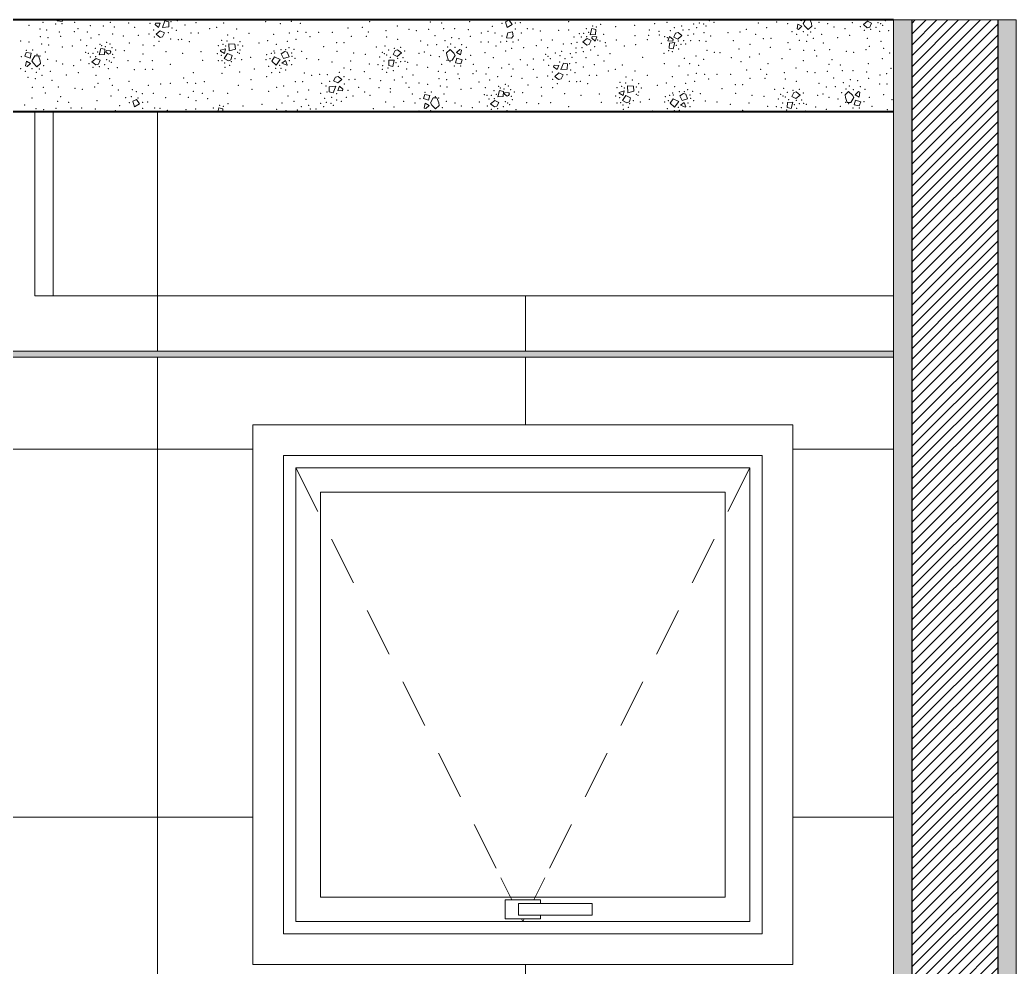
# Model space of a CAD drawing. Header units: metres. Extents: x -1.8 to 75.3, y -2 to 2.8.
# Drawn here: x 27.122 to 28.746, y 0.258 to 1.802 of the extents above; entities that cross this region are included whole.
import ezdxf

# ---------------------------------------------------------------- set-up
doc = ezdxf.new("R2010")
doc.units = ezdxf.units.M
doc.header["$MEASUREMENT"] = 0
for name, color, linetype in [('FORRO.EXEC', 7, 'Continuous'), ('LAJES.EST', 7, 'Continuous'), ('PAREDE CONSTRUIR', 7, 'Continuous')]:
    doc.layers.add(name, color=color, linetype=linetype)
for name, color, linetype, lineweight in [('FORRO.EXEC_Caneta_No__241', 7, 'Continuous', 13), ('LAJES.EST_Caneta_No__1', 7, 'Continuous', 40), ('LAJES.EST_Caneta_No__241', 7, 'Continuous', 13), ('PAREDE CONSTRUIR_Caneta_No__241', 7, 'Continuous', 13), ('PAREDE CONSTRUIR_Caneta_No__3', 7, 'Continuous', 30)]:
    doc.layers.add(name, color=color, linetype=linetype, lineweight=lineweight)
for name, color, linetype, lineweight, true_color in [('Janelas Archicad_Caneta_No__9', 7, 'Continuous', 9, 0x020202), ('Janelas Archicad_Caneta_No__97', 7, 'Continuous', 13, 0x6b6b6b), ('PAREDE CONSTRUIR_Caneta_No__97', 7, 'Continuous', 13, 0x6b6b6b)]:
    doc.layers.add(name, color=color, linetype=linetype, lineweight=lineweight, true_color=true_color)
pattern_1 = [(45, (-37.767773, -1.898244), (-0.0088388348, 0.0088388348), [])]

# ---------------------------------------------------------------- blocks, each defined once
blk = doc.blocks.new('*X127', base_point=(-37.7678, -1.8982))
at = {"layer": 'LAJES.EST_Caneta_No__241', "color": 7, "linetype": 'Continuous', "lineweight": 13}
for p, q in [((27.1828, 1.8004), (27.1832, 1.8018)), ((27.191, 1.799), (27.1828, 1.8004)), ((27.191, 1.799), (27.1921, 1.8018)), ((27.3425, 1.7941), (27.3432, 1.7967)), ((27.3483, 1.7893), (27.3425, 1.7941)), ((27.3432, 1.7967), (27.3511, 1.7963)), ((27.3511, 1.7963), (27.3483, 1.7893)), ((27.3544, 1.7894), (27.3587, 1.8001)), ((27.3648, 1.7903), (27.3544, 1.7894)), ((27.3651, 1.7986), (27.3587, 1.8001)), ((27.3651, 1.7986), (27.3648, 1.7903)), ((27.9201, 1.8012), (27.914, 1.7984)), ((27.9167, 1.7895), (27.914, 1.7984)), ((27.9248, 1.7944), (27.9167, 1.7895)), ((27.9201, 1.8012), (27.9248, 1.7944)), ((28.0518, 1.7773), (28.0544, 1.7876)), ((28.0609, 1.7862), (28.0544, 1.7876)), ((28.3891, 1.7873), (28.3905, 1.7951)), ((28.3916, 1.7863), (28.3891, 1.7873)), ((28.3905, 1.7951), (28.3971, 1.7914)), ((28.3971, 1.7914), (28.3916, 1.7863)), ((28.3963, 1.8002), (28.3918, 1.8018)), ((28.3967, 1.8018), (28.3963, 1.8002)), ((28.4027, 1.8018), (28.3992, 1.7957)), ((28.4014, 1.7922), (28.3992, 1.7957)), ((28.4075, 1.7859), (28.4014, 1.7922)), ((28.4133, 1.7915), (28.4075, 1.7859)), ((28.4128, 1.7957), (28.4107, 1.8018)), ((28.4128, 1.7957), (28.4133, 1.7915)), ((28.5041, 1.7997), (28.4973, 1.7941)), ((28.5036, 1.7891), (28.4973, 1.7941)), ((28.5077, 1.7901), (28.5036, 1.7891)), ((28.5041, 1.7997), (28.5108, 1.7965)), ((28.5108, 1.7965), (28.5077, 1.7901)), ((27.3511, 1.7839), (27.3443, 1.7783)), ((27.3506, 1.7733), (27.3443, 1.7783)), ((27.3547, 1.7743), (27.3506, 1.7733)), ((27.3511, 1.7839), (27.3577, 1.7807)), ((27.3577, 1.7807), (27.3547, 1.7743)), ((27.9178, 1.7809), (27.9157, 1.7724)), ((27.9238, 1.7722), (27.9157, 1.7724)), ((27.9178, 1.7809), (27.925, 1.7824)), ((27.9264, 1.7755), (27.9238, 1.7722)), ((27.925, 1.7824), (27.9264, 1.7755)), ((28.0468, 1.7714), (28.04, 1.7658)), ((28.0468, 1.7714), (28.0535, 1.7682)), ((28.0605, 1.7779), (28.0518, 1.7773)), ((28.0544, 1.772), (28.0551, 1.7746)), ((28.0602, 1.7673), (28.0544, 1.772)), ((28.0551, 1.7746), (28.063, 1.7743)), ((28.063, 1.7743), (28.0602, 1.7673)), ((28.0609, 1.7862), (28.0605, 1.7779)), ((28.1786, 1.7677), (28.1814, 1.7747)), ((28.1814, 1.7747), (28.1872, 1.77)), ((28.1881, 1.7738), (28.1912, 1.7801)), ((28.1948, 1.7706), (28.1881, 1.7738)), ((28.1912, 1.7801), (28.1953, 1.7812)), ((28.1948, 1.7706), (28.2016, 1.7762)), ((28.1953, 1.7812), (28.2016, 1.7762)), ((27.2515, 1.745), (27.2541, 1.7553)), ((27.2606, 1.7539), (27.2541, 1.7553)), ((27.4494, 1.7523), (27.4574, 1.7546)), ((27.4574, 1.7546), (27.4557, 1.7472)), ((27.4633, 1.7516), (27.4629, 1.763)), ((27.4724, 1.7625), (27.4629, 1.763)), ((27.4734, 1.7542), (27.4633, 1.7516)), ((27.4724, 1.7625), (27.4734, 1.7542)), ((28.0463, 1.7608), (28.04, 1.7658)), ((28.0504, 1.7618), (28.0463, 1.7608)), ((28.0535, 1.7682), (28.0504, 1.7618)), ((28.1865, 1.7673), (28.1786, 1.7677)), ((28.1807, 1.7558), (28.1811, 1.7641)), ((28.1807, 1.7558), (28.1872, 1.7544)), ((28.1811, 1.7641), (28.1898, 1.7647)), ((28.1872, 1.77), (28.1865, 1.7673)), ((28.1898, 1.7647), (28.1872, 1.7544)), ((27.1325, 1.7488), (27.1303, 1.7425)), ((27.1387, 1.7396), (27.1303, 1.7425)), ((27.1325, 1.7488), (27.1407, 1.7473)), ((27.1407, 1.7473), (27.1387, 1.7396)), ((27.1463, 1.7431), (27.1417, 1.7351)), ((27.1523, 1.7434), (27.1463, 1.7431)), ((27.1552, 1.7351), (27.1523, 1.7434)), ((27.2465, 1.7391), (27.2397, 1.7335)), ((27.2465, 1.7391), (27.2532, 1.7359)), ((27.2602, 1.7455), (27.2515, 1.745)), ((27.2606, 1.7539), (27.2602, 1.7455)), ((27.2624, 1.7492), (27.2631, 1.7518)), ((27.2665, 1.7458), (27.2624, 1.7492)), ((27.2631, 1.7518), (27.2694, 1.7515)), ((27.2665, 1.7458), (27.2692, 1.7469)), ((27.2705, 1.75), (27.2692, 1.7469)), ((27.2705, 1.75), (27.2694, 1.7515)), ((27.4492, 1.751), (27.4494, 1.7523)), ((27.4557, 1.7472), (27.4492, 1.751)), ((27.4604, 1.7469), (27.455, 1.7391)), ((27.4621, 1.7351), (27.455, 1.7391)), ((27.4604, 1.7469), (27.468, 1.7435)), ((27.468, 1.7435), (27.4659, 1.7368)), ((27.5327, 1.7345), (27.5372, 1.7416)), ((27.5372, 1.7416), (27.5467, 1.7372)), ((27.5481, 1.7464), (27.554, 1.7504)), ((27.5519, 1.739), (27.5481, 1.7464)), ((27.5519, 1.739), (27.561, 1.7417)), ((27.554, 1.7504), (27.558, 1.7492)), ((27.558, 1.7492), (27.561, 1.7417)), ((27.7308, 1.7455), (27.7339, 1.7519)), ((27.7375, 1.7423), (27.7308, 1.7455)), ((27.7339, 1.7519), (27.738, 1.7529)), ((27.7375, 1.7423), (27.7443, 1.7479)), ((27.738, 1.7529), (27.7443, 1.7479)), ((27.8177, 1.7482), (27.8235, 1.7538)), ((27.8181, 1.7441), (27.8177, 1.7482)), ((27.8181, 1.7441), (27.8211, 1.7357)), ((27.8235, 1.7538), (27.8296, 1.7475)), ((27.8271, 1.736), (27.8317, 1.744)), ((27.8296, 1.7475), (27.8317, 1.744)), ((27.8326, 1.7318), (27.8347, 1.7395)), ((27.8339, 1.7484), (27.8394, 1.7535)), ((27.8404, 1.7446), (27.8339, 1.7484)), ((27.8347, 1.7395), (27.8431, 1.7366)), ((27.8394, 1.7535), (27.8419, 1.7524)), ((27.8419, 1.7524), (27.8404, 1.7446)), ((27.1315, 1.7267), (27.133, 1.7345)), ((27.134, 1.7257), (27.1315, 1.7267)), ((27.133, 1.7345), (27.1395, 1.7308)), ((27.1395, 1.7308), (27.134, 1.7257)), ((27.1438, 1.7316), (27.1417, 1.7351)), ((27.1499, 1.7253), (27.1438, 1.7316)), ((27.1557, 1.7309), (27.1499, 1.7253)), ((27.1552, 1.7351), (27.1557, 1.7309)), ((27.246, 1.7285), (27.2397, 1.7335)), ((27.2501, 1.7295), (27.246, 1.7285)), ((27.2532, 1.7359), (27.2501, 1.7295)), ((27.4659, 1.7368), (27.4621, 1.7351)), ((27.5327, 1.7345), (27.5398, 1.7281)), ((27.5467, 1.7372), (27.5398, 1.7281)), ((27.5494, 1.7312), (27.5553, 1.7358)), ((27.5571, 1.7279), (27.5494, 1.7312)), ((27.5553, 1.7358), (27.558, 1.7288)), ((27.558, 1.7288), (27.5571, 1.7279)), ((27.7234, 1.7275), (27.7238, 1.7359)), ((27.7234, 1.7275), (27.7299, 1.7261)), ((27.7238, 1.7359), (27.7325, 1.7364)), ((27.7325, 1.7364), (27.7299, 1.7261)), ((27.8211, 1.7357), (27.8271, 1.736)), ((27.8409, 1.7304), (27.8326, 1.7318)), ((27.8409, 1.7304), (27.8431, 1.7366)), ((27.9923, 1.7255), (27.993, 1.7281)), ((27.9981, 1.7207), (27.9923, 1.7255)), ((27.993, 1.7281), (28.0009, 1.7277)), ((28.0009, 1.7277), (27.9981, 1.7207)), ((28.0042, 1.7208), (28.0085, 1.7315)), ((28.0146, 1.7217), (28.0042, 1.7208)), ((28.015, 1.73), (28.0085, 1.7315)), ((28.015, 1.73), (28.0146, 1.7217)), ((27.6336, 1.7023), (27.6367, 1.7087)), ((27.6367, 1.7087), (27.6408, 1.7097)), ((27.6408, 1.7097), (27.6471, 1.7047)), ((28.0009, 1.7153), (27.9941, 1.7097)), ((28.0004, 1.7047), (27.9941, 1.7097)), ((28.0045, 1.7057), (28.0004, 1.7047)), ((28.0009, 1.7153), (28.0076, 1.7121)), ((28.0076, 1.7121), (28.0045, 1.7057)), ((27.6262, 1.6843), (27.6266, 1.6927)), ((27.6266, 1.6927), (27.637, 1.6936)), ((27.637, 1.6936), (27.6327, 1.6829)), ((27.6403, 1.6991), (27.6336, 1.7023)), ((27.6403, 1.6991), (27.6471, 1.7047)), ((27.6403, 1.6867), (27.6431, 1.6937)), ((27.6431, 1.6937), (27.6489, 1.6889)), ((28.1131, 1.683), (28.1128, 1.6944)), ((28.1223, 1.6939), (28.1128, 1.6944)), ((28.1223, 1.6939), (28.1232, 1.6856)), ((27.6262, 1.6843), (27.6327, 1.6829)), ((27.6482, 1.6863), (27.6403, 1.6867)), ((27.6489, 1.6889), (27.6482, 1.6863)), ((27.7823, 1.6802), (27.7801, 1.6739)), ((27.7885, 1.671), (27.7801, 1.6739)), ((27.7823, 1.6802), (27.7906, 1.6787)), ((27.7906, 1.6787), (27.7885, 1.671)), ((27.7961, 1.6745), (27.7915, 1.6665)), ((27.8021, 1.6749), (27.7961, 1.6745)), ((27.8051, 1.6665), (27.8021, 1.6749)), ((27.9014, 1.6764), (27.9039, 1.6867)), ((27.9101, 1.6769), (27.9014, 1.6764)), ((27.9104, 1.6853), (27.9039, 1.6867)), ((27.9104, 1.6853), (27.9101, 1.6769)), ((27.9122, 1.6806), (27.9129, 1.6832)), ((27.9163, 1.6772), (27.9122, 1.6806)), ((27.9129, 1.6832), (27.9192, 1.6829)), ((27.9163, 1.6772), (27.919, 1.6783)), ((27.9203, 1.6814), (27.919, 1.6783)), ((27.9203, 1.6814), (27.9192, 1.6829)), ((28.099, 1.6824), (28.0992, 1.6837)), ((28.1055, 1.6786), (28.099, 1.6824)), ((28.0992, 1.6837), (28.1072, 1.686)), ((28.1102, 1.6783), (28.1048, 1.6705)), ((28.1072, 1.686), (28.1055, 1.6786)), ((28.1102, 1.6783), (28.1178, 1.6749)), ((28.1232, 1.6856), (28.1131, 1.683)), ((28.1178, 1.6749), (28.1158, 1.6682)), ((28.1825, 1.6659), (28.187, 1.673)), ((28.187, 1.673), (28.1965, 1.6686)), ((28.1979, 1.6778), (28.2038, 1.6818)), ((28.2017, 1.6704), (28.1979, 1.6778)), ((28.2017, 1.6704), (28.2108, 1.6731)), ((28.2038, 1.6818), (28.2078, 1.6806)), ((28.2078, 1.6806), (28.2108, 1.6731)), ((28.3806, 1.6769), (28.3837, 1.6833)), ((28.3873, 1.6737), (28.3806, 1.6769)), ((28.3837, 1.6833), (28.3878, 1.6843)), ((28.3873, 1.6737), (28.3941, 1.6793)), ((28.3878, 1.6843), (28.3941, 1.6793)), ((28.4675, 1.6796), (28.4733, 1.6852)), ((28.468, 1.6755), (28.4675, 1.6796)), ((28.468, 1.6755), (28.4709, 1.6671)), ((28.4733, 1.6852), (28.4794, 1.6789)), ((28.4769, 1.6674), (28.4815, 1.6754)), ((28.4794, 1.6789), (28.4815, 1.6754)), ((28.4837, 1.6798), (28.4892, 1.6849)), ((28.4902, 1.676), (28.4837, 1.6798)), ((28.4892, 1.6849), (28.4917, 1.6838)), ((28.4917, 1.6838), (28.4902, 1.676)), ((27.3123, 1.672), (27.3063, 1.6692)), ((27.309, 1.6603), (27.3063, 1.6692)), ((27.3171, 1.6652), (27.309, 1.6603)), ((27.3123, 1.672), (27.3171, 1.6652)), ((27.445, 1.6518), (27.4466, 1.6584)), ((27.4531, 1.657), (27.4466, 1.6584)), ((27.4531, 1.657), (27.4529, 1.6518)), ((27.7813, 1.6581), (27.7828, 1.6659)), ((27.7838, 1.6571), (27.7813, 1.6581)), ((27.7828, 1.6659), (27.7893, 1.6622)), ((27.7893, 1.6622), (27.7838, 1.6571)), ((27.7936, 1.663), (27.7915, 1.6665)), ((27.7997, 1.6567), (27.7936, 1.663)), ((27.8055, 1.6623), (27.7997, 1.6567)), ((27.8051, 1.6665), (27.8055, 1.6623)), ((27.8963, 1.6705), (27.8895, 1.6649)), ((27.8958, 1.6599), (27.8895, 1.6649)), ((27.8999, 1.6609), (27.8958, 1.6599)), ((27.8963, 1.6705), (27.903, 1.6673)), ((27.903, 1.6673), (27.8999, 1.6609)), ((28.1119, 1.6665), (28.1048, 1.6705)), ((28.1158, 1.6682), (28.1119, 1.6665)), ((28.1825, 1.6659), (28.1896, 1.6595)), ((28.1965, 1.6686), (28.1896, 1.6595)), ((28.1992, 1.6626), (28.2051, 1.6672)), ((28.2069, 1.6593), (28.1992, 1.6626)), ((28.2051, 1.6672), (28.2078, 1.6602)), ((28.2078, 1.6602), (28.2069, 1.6593)), ((28.3732, 1.6589), (28.3736, 1.6673)), ((28.3732, 1.6589), (28.3797, 1.6575)), ((28.3736, 1.6673), (28.3823, 1.6678)), ((28.3823, 1.6678), (28.3797, 1.6575)), ((28.4709, 1.6671), (28.4769, 1.6674)), ((28.4825, 1.6632), (28.4845, 1.6709)), ((28.4907, 1.6618), (28.4825, 1.6632)), ((28.4845, 1.6709), (28.4929, 1.668)), ((28.4907, 1.6618), (28.4929, 1.668)), ((27.3101, 1.6518), (27.3172, 1.6532)), ((27.3172, 1.6532), (27.3175, 1.6518)), ((27.5866, 1.6518), (27.5875, 1.652)), ((27.5875, 1.652), (27.5878, 1.6518))]:
    blk.add_line(p, q, dxfattribs=at)
for p in [(27.1371, 1.7931), (27.1547, 1.7867), (27.16, 1.798), (27.1806, 1.7951), (27.1909, 1.7955), (27.2115, 1.7981), (27.2167, 1.7873), (27.2368, 1.7926), (27.258, 1.7918), (27.2698, 1.798), (27.2763, 1.7903), (27.2996, 1.7969), (27.3093, 1.7896), (27.3343, 1.7962), (27.3526, 1.8017), (27.3686, 1.799), (27.3704, 1.7888), (27.3788, 1.8006), (27.3911, 1.7937), (27.4091, 1.7972), (27.4318, 1.7873), (27.443, 1.7897), (27.4543, 1.797), (27.4753, 1.7869), (27.5231, 1.7991), (27.5467, 1.7955), (27.5645, 1.7993), (27.5791, 1.7962), (27.657, 1.7888), (27.6802, 1.7896), (27.6922, 1.7991), (27.7376, 1.792), (27.7887, 1.7866), (27.7915, 1.7982), (27.8097, 1.7968), (27.8133, 1.7874), (27.8308, 1.7874), (27.8555, 1.7991), (27.8925, 1.7913), (27.9082, 1.7961), (27.93, 1.7867), (27.9301, 1.7965), (27.9383, 1.7974), (27.9496, 1.7873), (27.9586, 1.787), (28.0171, 1.7991), (28.0454, 1.7876), (28.0559, 1.7919), (28.0619, 1.7903), (28.0691, 1.7947), (28.0935, 1.7908), (28.1246, 1.7931), (28.1573, 1.7955), (28.177, 1.7981), (28.1889, 1.7893), (28.1966, 1.8017), (28.201, 1.7918), (28.2204, 1.795), (28.2254, 1.7894), (28.2296, 1.7967), (28.2369, 1.7951), (28.2407, 1.7916), (28.2463, 1.8003), (28.2539, 1.7981), (28.3063, 1.7865), (28.3261, 1.797), (28.3397, 1.7891), (28.3557, 1.7984), (28.374, 1.7954), (28.4186, 1.7879), (28.425, 1.7981), (28.4393, 1.7955), (28.4494, 1.7903), (28.4675, 1.7877), (28.4791, 1.7971), (28.4922, 1.7909), (28.5181, 1.7895), (28.5212, 1.7975), (28.5253, 1.7955), (28.5287, 1.793), (28.5329, 1.8007), (27.1556, 1.7747), (27.166, 1.7851), (27.168, 1.773), (27.1865, 1.7821), (27.1886, 1.7748), (27.2109, 1.7825), (27.2321, 1.7822), (27.2382, 1.7725), (27.2513, 1.7777), (27.2735, 1.7786), (27.2908, 1.7753), (27.3154, 1.7766), (27.3327, 1.7788), (27.3402, 1.7856), (27.3411, 1.7737), (27.3643, 1.781), (27.3682, 1.7705), (27.3773, 1.7846), (27.401, 1.7802), (27.4128, 1.7802), (27.4607, 1.7772), (27.4707, 1.7722), (27.4955, 1.7801), (27.5361, 1.778), (27.5613, 1.7805), (27.5752, 1.7832), (27.5886, 1.7817), (27.5951, 1.7743), (27.6091, 1.7815), (27.6314, 1.7815), (27.6627, 1.7752), (27.6871, 1.7752), (27.6901, 1.7819), (27.7188, 1.7843), (27.7201, 1.7741), (27.7563, 1.7862), (27.7685, 1.7844), (27.7991, 1.7759), (27.8261, 1.7731), (27.8383, 1.7712), (27.8531, 1.7857), (27.8564, 1.775), (27.8746, 1.7805), (27.8852, 1.7829), (27.8969, 1.7806), (27.908, 1.7758), (27.9395, 1.7806), (27.9706, 1.7837), (28.0006, 1.7848), (28.0167, 1.7856), (28.0258, 1.7741), (28.0342, 1.7795), (28.0374, 1.7737), (28.0414, 1.7799), (28.0462, 1.7744), (28.0492, 1.7815), (28.0738, 1.7782), (28.1248, 1.7761), (28.147, 1.7765), (28.1485, 1.7854), (28.1639, 1.7829), (28.1648, 1.7774), (28.1736, 1.7747), (28.1776, 1.7728), (28.1825, 1.784), (28.2032, 1.7856), (28.2113, 1.7767), (28.2129, 1.7858), (28.2206, 1.7786), (28.2375, 1.7808), (28.2486, 1.7758), (28.2768, 1.7812), (28.2962, 1.7819), (28.3217, 1.7781), (28.3344, 1.7714), (28.3465, 1.7715), (28.3808, 1.7827), (28.3884, 1.7784), (28.3996, 1.7828), (28.4063, 1.7771), (28.4116, 1.7821), (28.4159, 1.7719), (28.4292, 1.7783), (28.4556, 1.7726), (28.475, 1.7765), (28.4987, 1.785), (28.5036, 1.7718), (28.509, 1.7864), (28.524, 1.7829), (28.5386, 1.7845), (27.1233, 1.7675), (27.1371, 1.7656), (27.1576, 1.7627), (27.1689, 1.761), (27.1915, 1.7574), (27.2078, 1.7591), (27.2211, 1.7693), (27.2312, 1.7596), (27.2451, 1.7553), (27.2528, 1.7621), (27.2556, 1.7596), (27.2616, 1.758), (27.2637, 1.7653), (27.2688, 1.7624), (27.2725, 1.7566), (27.3005, 1.7642), (27.3226, 1.7607), (27.3408, 1.7598), (27.3487, 1.7667), (27.3803, 1.7697), (27.386, 1.7702), (27.3982, 1.7662), (27.4458, 1.7597), (27.4509, 1.7687), (27.4534, 1.7622), (27.4579, 1.7595), (27.4599, 1.7676), (27.4775, 1.761), (27.4809, 1.7665), (27.4853, 1.7593), (27.5118, 1.7639), (27.5263, 1.7677), (27.5401, 1.7617), (27.558, 1.7669), (27.5608, 1.7564), (27.5722, 1.77), (27.6172, 1.7583), (27.6385, 1.7648), (27.6505, 1.7649), (27.703, 1.7574), (27.7176, 1.7591), (27.7326, 1.7556), (27.738, 1.7702), (27.7429, 1.757), (27.7754, 1.7672), (27.7872, 1.7611), (27.8018, 1.7614), (27.815, 1.7679), (27.8193, 1.7576), (27.8247, 1.7626), (27.8313, 1.7569), (27.8426, 1.7613), (27.8502, 1.7571), (27.8738, 1.7659), (27.8859, 1.766), (27.8986, 1.7593), (27.9062, 1.7658), (27.916, 1.7668), (27.9241, 1.7555), (27.9262, 1.7658), (27.9349, 1.7693), (27.9435, 1.7563), (27.9643, 1.76), (27.9722, 1.7688), (27.9828, 1.7566), (27.9902, 1.7692), (28.0079, 1.7624), (28.021, 1.7633), (28.0287, 1.7561), (28.0303, 1.7653), (28.0384, 1.7564), (28.0591, 1.7579), (28.064, 1.7692), (28.068, 1.7673), (28.0768, 1.7646), (28.0777, 1.7591), (28.0947, 1.7688), (28.1078, 1.7592), (28.1262, 1.7614), (28.145, 1.7696), (28.1678, 1.7638), (28.1924, 1.7605), (28.1954, 1.7676), (28.1962, 1.7544), (28.2002, 1.7621), (28.2042, 1.7682), (28.2074, 1.7624), (28.2158, 1.7679), (28.2301, 1.7682), (28.2407, 1.7671), (28.2854, 1.7682), (28.2947, 1.7542), (28.3123, 1.7617), (28.3457, 1.757), (28.3746, 1.7648), (28.3778, 1.754), (28.3927, 1.7685), (28.4049, 1.7667), (28.4318, 1.7639), (28.5072, 1.7588), (28.5262, 1.7668), (28.5302, 1.7556), (27.1247, 1.7419), (27.1326, 1.7522), (27.143, 1.7526), (27.1499, 1.7455), (27.1549, 1.743), (27.1636, 1.7497), (27.2295, 1.7487), (27.2339, 1.7472), (27.2371, 1.7414), (27.2411, 1.7475), (27.2459, 1.7421), (27.2489, 1.7492), (27.2735, 1.7459), (27.2754, 1.7401), (27.2782, 1.7526), (27.2923, 1.7517), (27.3227, 1.7464), (27.3606, 1.75), (27.3874, 1.7475), (27.4173, 1.7498), (27.4438, 1.7465), (27.4503, 1.7438), (27.4726, 1.7385), (27.4771, 1.7491), (27.4801, 1.7472), (27.4812, 1.753), (27.4983, 1.7407), (27.5247, 1.7451), (27.5297, 1.7388), (27.5319, 1.7474), (27.5364, 1.7512), (27.5375, 1.7478), (27.5477, 1.7532), (27.5554, 1.7532), (27.5651, 1.748), (27.5658, 1.7425), (27.5691, 1.7537), (27.5706, 1.739), (27.5816, 1.7503), (27.5896, 1.7384), (27.6391, 1.7507), (27.6661, 1.7476), (27.6854, 1.7459), (27.7087, 1.7413), (27.7129, 1.749), (27.7163, 1.7465), (27.7203, 1.7445), (27.7235, 1.7525), (27.7259, 1.7406), (27.7381, 1.7393), (27.7469, 1.74), (27.7494, 1.7511), (27.7731, 1.7472), (27.7816, 1.7494), (27.7916, 1.7442), (27.806, 1.7416), (27.8123, 1.7519), (27.857, 1.7443), (27.8806, 1.7484), (27.8942, 1.7404), (27.914, 1.7509), (27.9591, 1.7378), (27.9796, 1.7459), (27.9834, 1.7424), (27.987, 1.7388), (27.9949, 1.7481), (28.0027, 1.7433), (28.0053, 1.7507), (28.011, 1.7386), (28.0194, 1.7468), (28.0223, 1.7406), (28.0286, 1.7486), (28.0406, 1.7501), (28.045, 1.7403), (28.0526, 1.7527), (28.0646, 1.7439), (28.0843, 1.7465), (28.1374, 1.7406), (28.1725, 1.7473), (28.1797, 1.7517), (28.1857, 1.7501), (28.2053, 1.7393), (28.2245, 1.7429), (28.2423, 1.7522), (28.2544, 1.7489), (28.2634, 1.7486), (28.2821, 1.7401), (28.3121, 1.7414), (28.3278, 1.7461), (28.3648, 1.7384), (28.4002, 1.7523), (28.4177, 1.7523), (28.4213, 1.743), (28.4423, 1.7531), (28.4695, 1.7508), (28.4817, 1.7489), (28.5015, 1.7532), (28.5281, 1.7384), (28.5401, 1.7479), (27.1232, 1.7221), (27.142, 1.7223), (27.154, 1.7216), (27.161, 1.7273), (27.1674, 1.7376), (27.1818, 1.7349), (27.1918, 1.7297), (27.2099, 1.7271), (27.2215, 1.7365), (27.2346, 1.7303), (27.2411, 1.7244), (27.2514, 1.7258), (27.2605, 1.7289), (27.2637, 1.7369), (27.2664, 1.7223), (27.2677, 1.7349), (27.2711, 1.7324), (27.281, 1.724), (27.2986, 1.7355), (27.3179, 1.7338), (27.3379, 1.7352), (27.3672, 1.7292), (27.4202, 1.7359), (27.4458, 1.7351), (27.4517, 1.7354), (27.4558, 1.7316), (27.4563, 1.7246), (27.4644, 1.7277), (27.4666, 1.7336), (27.4839, 1.7367), (27.5042, 1.722), (27.5236, 1.7367), (27.528, 1.7259), (27.5392, 1.7226), (27.5459, 1.7276), (27.5477, 1.7228), (27.5617, 1.7351), (27.5651, 1.7289), (27.6091, 1.7368), (27.6308, 1.733), (27.6506, 1.7232), (27.6613, 1.735), (27.6917, 1.7297), (27.7058, 1.7288), (27.7138, 1.7271), (27.716, 1.7349), (27.7224, 1.7234), (27.7351, 1.7322), (27.7389, 1.7261), (27.7429, 1.7339), (27.7501, 1.7342), (27.7528, 1.7217), (27.7545, 1.7327), (27.7697, 1.7282), (27.7869, 1.7245), (27.8098, 1.7294), (27.8185, 1.7361), (27.8235, 1.7336), (27.8304, 1.7266), (27.8407, 1.7269), (27.8487, 1.7373), (27.8613, 1.7295), (27.8866, 1.724), (27.9078, 1.7232), (27.9196, 1.7294), (27.9261, 1.7217), (27.938, 1.7372), (27.9494, 1.7283), (27.9761, 1.7364), (27.9841, 1.7276), (28.0024, 1.7331), (28.0184, 1.7304), (28.0286, 1.732), (28.0409, 1.7251), (28.0589, 1.7286), (28.0743, 1.735), (28.1041, 1.7284), (28.1729, 1.7305), (28.1965, 1.7269), (28.2143, 1.7307), (28.2289, 1.7276), (28.237, 1.7373), (28.2977, 1.7339), (28.342, 1.7305), (28.3874, 1.7234), (28.3994, 1.7351), (28.4413, 1.7296), (28.4464, 1.737), (28.4595, 1.7282), (28.5053, 1.7305), (28.5423, 1.7228), (27.1308, 1.7178), (27.1351, 1.708), (27.1473, 1.7061), (27.1487, 1.7165), (27.1584, 1.7113), (27.1716, 1.7177), (27.198, 1.712), (27.2174, 1.7159), (27.246, 1.7112), (27.2686, 1.7062), (27.3088, 1.7207), (27.3265, 1.7211), (27.3385, 1.7211), (27.3889, 1.7071), (27.4048, 1.716), (27.4514, 1.7149), (27.4802, 1.7168), (27.5243, 1.7092), (27.5326, 1.7156), (27.5456, 1.7162), (27.5552, 1.7199), (27.5858, 1.7152), (27.598, 1.7112), (27.6111, 1.7132), (27.6232, 1.7125), (27.6427, 1.7162), (27.6503, 1.7093), (27.6614, 1.7207), (27.6835, 1.7172), (27.6932, 1.7061), (27.7131, 1.7214), (27.7203, 1.7161), (27.7312, 1.7193), (27.7458, 1.7089), (27.7629, 1.7121), (27.8045, 1.7181), (27.8054, 1.7061), (27.8158, 1.7165), (27.8363, 1.7135), (27.8384, 1.7062), (27.8607, 1.7139), (27.8665, 1.7187), (27.8819, 1.7136), (27.9011, 1.7091), (27.9234, 1.71), (27.9406, 1.7067), (27.9591, 1.721), (27.9652, 1.7081), (27.9825, 1.7102), (27.99, 1.7171), (28.0141, 1.7124), (28.0202, 1.7202), (28.0271, 1.716), (28.0508, 1.7116), (28.0626, 1.7116), (28.0816, 1.7187), (28.0928, 1.7211), (28.1105, 1.7086), (28.1251, 1.7183), (28.1453, 1.7115), (28.1859, 1.7094), (28.2112, 1.7119), (28.225, 1.7146), (28.2384, 1.7131), (28.2449, 1.7057), (28.2589, 1.7129), (28.2812, 1.7129), (28.3069, 1.7202), (28.3125, 1.7066), (28.3301, 1.721), (28.3369, 1.7066), (28.3399, 1.7133), (28.3686, 1.7157), (28.37, 1.7055), (28.4061, 1.7176), (28.4183, 1.7158), (28.4385, 1.718), (28.4489, 1.7073), (28.4631, 1.7188), (28.4806, 1.7189), (28.5029, 1.7171), (28.5062, 1.7064), (28.5244, 1.7119), (28.5351, 1.7143), (27.1426, 1.6917), (27.1601, 1.6917), (27.1743, 1.7033), (27.1847, 1.6925), (27.2119, 1.6902), (27.2439, 1.6926), (27.2496, 1.6982), (27.2726, 1.695), (27.3, 1.7017), (27.3313, 1.6954), (27.3515, 1.6973), (27.3675, 1.6983), (27.3954, 1.6997), (27.4088, 1.6982), (27.4227, 1.7009), (27.4785, 1.6952), (27.4988, 1.7046), (27.541, 1.6917), (27.5522, 1.6941), (27.5712, 1.7012), (27.583, 1.7012), (27.614, 1.6983), (27.621, 1.6941), (27.6271, 1.7019), (27.6512, 1.6973), (27.6587, 1.7042), (27.6686, 1.7048), (27.6747, 1.6918), (27.7077, 1.6911), (27.7105, 1.7028), (27.726, 1.6896), (27.7327, 1.7037), (27.7519, 1.6992), (27.7567, 1.6918), (27.7731, 1.6989), (27.7869, 1.697), (27.8074, 1.6941), (27.8178, 1.7044), (27.8187, 1.6924), (27.8576, 1.6905), (27.8709, 1.7007), (27.881, 1.6911), (27.888, 1.7039), (27.9027, 1.6935), (27.9054, 1.691), (27.9114, 1.6894), (27.9135, 1.6967), (27.9186, 1.6938), (27.9503, 1.6956), (27.9724, 1.6921), (27.9906, 1.6912), (27.9909, 1.7051), (27.9985, 1.6981), (28.018, 1.7019), (28.0301, 1.7011), (28.0358, 1.7016), (28.048, 1.6976), (28.0956, 1.6911), (28.1007, 1.7001), (28.1032, 1.6936), (28.1077, 1.6909), (28.1097, 1.6991), (28.1205, 1.7036), (28.1274, 1.6924), (28.1307, 1.6979), (28.1352, 1.6907), (28.1616, 1.6953), (28.1762, 1.6991), (28.1899, 1.6931), (28.2078, 1.6984), (28.222, 1.7014), (28.267, 1.6897), (28.2883, 1.6962), (28.3003, 1.6963), (28.3674, 1.6905), (28.3878, 1.7016), (28.4252, 1.6986), (28.437, 1.6925), (28.4516, 1.6928), (28.4648, 1.6993), (28.4745, 1.694), (28.4759, 1.7045), (28.4881, 1.7026), (28.4924, 1.6927), (28.5236, 1.6973), (28.5357, 1.6974), (27.1418, 1.6745), (27.1637, 1.6824), (27.1889, 1.6764), (27.2241, 1.6884), (27.2705, 1.6778), (27.2825, 1.6873), (27.2945, 1.6752), (27.304, 1.6764), (27.3057, 1.6881), (27.3118, 1.6849), (27.3148, 1.6744), (27.322, 1.6818), (27.3397, 1.6821), (27.3596, 1.675), (27.383, 1.6805), (27.3969, 1.6755), (27.4049, 1.6852), (27.4195, 1.6821), (27.4285, 1.6735), (27.4373, 1.6859), (27.4609, 1.6823), (27.5005, 1.6887), (27.5278, 1.6851), (27.5595, 1.6778), (27.5749, 1.6842), (27.5929, 1.6877), (27.6126, 1.6823), (27.6189, 1.6738), (27.6228, 1.684), (27.6302, 1.6758), (27.6388, 1.6813), (27.6542, 1.6756), (27.6571, 1.6868), (27.6651, 1.6779), (27.6844, 1.6845), (27.6929, 1.6788), (27.7259, 1.6843), (27.7619, 1.6811), (27.7745, 1.6733), (27.7825, 1.6836), (27.7928, 1.684), (27.7997, 1.6769), (27.8047, 1.6744), (27.8134, 1.6811), (27.8413, 1.6888), (27.8793, 1.6801), (27.8837, 1.6786), (27.8869, 1.6728), (27.8909, 1.6789), (27.8949, 1.6867), (27.8957, 1.6735), (27.8987, 1.6806), (27.9223, 1.688), (27.9233, 1.6773), (27.928, 1.684), (27.9421, 1.6831), (27.9726, 1.6778), (28.0104, 1.6814), (28.0372, 1.6789), (28.0671, 1.6812), (28.0936, 1.6779), (28.1001, 1.6752), (28.1269, 1.6805), (28.1299, 1.6786), (28.131, 1.6844), (28.1745, 1.6765), (28.1817, 1.6788), (28.1862, 1.6826), (28.1873, 1.6792), (28.1975, 1.6846), (28.2052, 1.6846), (28.2107, 1.6878), (28.2149, 1.6794), (28.2157, 1.6739), (28.2189, 1.6851), (28.2314, 1.6817), (28.289, 1.6821), (28.3159, 1.679), (28.3352, 1.6773), (28.3528, 1.6888), (28.3627, 1.6804), (28.3661, 1.6779), (28.3702, 1.6759), (28.3733, 1.6839), (28.3824, 1.687), (28.3927, 1.6884), (28.3992, 1.6825), (28.4229, 1.6786), (28.4314, 1.6808), (28.4414, 1.6756), (28.4558, 1.673), (28.4621, 1.6833), (28.4691, 1.689), (28.4811, 1.6883), (28.5, 1.6885), (28.5068, 1.6757), (28.5304, 1.6798), (27.1298, 1.6628), (27.1485, 1.6571), (27.1809, 1.6574), (27.1838, 1.669), (27.2019, 1.6676), (27.2055, 1.6582), (27.223, 1.6583), (27.2478, 1.6699), (27.2847, 1.6622), (27.3005, 1.6669), (27.3222, 1.6575), (27.3224, 1.6673), (27.3305, 1.6682), (27.3418, 1.6581), (27.3508, 1.6578), (27.4094, 1.6699), (27.4377, 1.6584), (27.4481, 1.6627), (27.4541, 1.6611), (27.4613, 1.6655), (27.4857, 1.6616), (27.5168, 1.664), (27.5495, 1.6663), (27.5692, 1.6689), (27.5812, 1.6601), (27.5888, 1.6725), (27.5932, 1.6627), (27.6051, 1.6567), (27.6126, 1.6658), (27.6176, 1.6602), (27.6218, 1.6675), (27.6291, 1.6659), (27.6329, 1.6624), (27.6385, 1.6711), (27.6461, 1.6689), (27.6986, 1.6573), (27.7183, 1.6678), (27.7319, 1.6599), (27.7479, 1.6692), (27.7662, 1.6662), (27.8109, 1.6587), (27.8172, 1.669), (27.8316, 1.6663), (27.8416, 1.6612), (27.8597, 1.6585), (27.8713, 1.6679), (27.8844, 1.6617), (27.9012, 1.6572), (27.9103, 1.6603), (27.9135, 1.6683), (27.9175, 1.6663), (27.9209, 1.6638), (27.9252, 1.6715), (27.9484, 1.6669), (27.9677, 1.6652), (27.9877, 1.6667), (28.017, 1.6606), (28.07, 1.6673), (28.0956, 1.6665), (28.1015, 1.6668), (28.1056, 1.663), (28.1142, 1.6591), (28.1164, 1.665), (28.1224, 1.6699), (28.1337, 1.6681), (28.1481, 1.6721), (28.1734, 1.6681), (28.1778, 1.6573), (28.1795, 1.6702), (28.1957, 1.6591), (28.2115, 1.6665), (28.2149, 1.6603), (28.2204, 1.6704), (28.2394, 1.6698), (28.2589, 1.6682), (28.2806, 1.6644), (28.3111, 1.6664), (28.3415, 1.6611), (28.3556, 1.6602), (28.3585, 1.6727), (28.3636, 1.6585), (28.3659, 1.6663), (28.3757, 1.672), (28.3849, 1.6636), (28.3879, 1.6707), (28.3887, 1.6575), (28.3927, 1.6653), (28.3967, 1.6714), (28.4, 1.6656), (28.4043, 1.6641), (28.4196, 1.6596), (28.4596, 1.6608), (28.4683, 1.6675), (28.4733, 1.665), (28.4802, 1.658), (28.4906, 1.6583), (28.4985, 1.6687), (28.5111, 1.6609), (28.544, 1.6718), (27.1607, 1.6552), (27.2454, 1.6565), (27.2775, 1.6537), (27.3628, 1.6545), (27.3928, 1.6556), (27.4089, 1.6564), (27.4414, 1.6523), (27.5407, 1.6562), (27.5561, 1.6537), (27.5747, 1.6549), (27.5954, 1.6564), (27.6691, 1.652), (27.6884, 1.6527), (27.773, 1.6535), (27.7919, 1.6537), (27.8039, 1.653), (27.891, 1.6558), (27.9162, 1.6537), (27.9308, 1.6554), (27.9586, 1.6521), (27.9763, 1.6525), (27.9883, 1.6525), (28.1061, 1.656), (28.154, 1.6534), (28.189, 1.654), (28.1975, 1.6542), (28.3004, 1.6546), (28.3112, 1.6521), (28.3629, 1.6528), (28.3722, 1.6548), (28.4026, 1.6532), (28.4367, 1.6559), (28.5364, 1.6554)]:
    blk.add_point(p, dxfattribs=at)

msp = doc.modelspace()

# ---------------------------------------------------------------- hatches: boundary and pattern name
at = {"layer": 'FORRO.EXEC', "linetype": 'Continuous', "lineweight": 0, "true_color": 0xffffff}
msp.add_hatch(color=7, dxfattribs=at).paths.add_polyline_path([(25.6962, 1.2618), (25.6962, 1.2518), (28.5463, 1.2518), (28.5463, 1.2618)])
at = {"layer": 'PAREDE CONSTRUIR', "linetype": 'Continuous', "lineweight": 0, "true_color": 0xffffff}
for points in [[(28.5463, 1.8018), (28.5463, 1.3518), (28.5763, 1.3518), (28.5763, 1.8018)], [(28.7163, 1.3518), (28.7463, 1.3518), (28.7463, 1.8018), (28.7163, 1.8018)], [(28.5463, 1.3518), (28.5463, -1.8982), (28.5763, -1.8982), (28.5763, 1.3518)], [(28.7463, 1.3518), (28.7163, 1.3518), (28.7163, -1.8982), (28.7463, -1.8982)]]:
    msp.add_hatch(color=7, dxfattribs=at).paths.add_polyline_path(points)
at = {"layer": 'PAREDE CONSTRUIR', "linetype": 'Continuous', "lineweight": 0, "true_color": 0x000000}
h = msp.add_hatch(dxfattribs=at)
h.set_pattern_fill('common_brick_0007', color=18, style=0, pattern_type=2)
h.set_pattern_definition(pattern_1)
h.paths.add_polyline_path([(28.5763, 1.8018), (28.5763, 1.3518), (28.7163, 1.3518), (28.7163, 1.8018)])
h = msp.add_hatch(dxfattribs=at)
h.set_pattern_fill('common_brick_0007', color=18, style=0, pattern_type=2)
h.set_pattern_definition(pattern_1)
h.paths.add_polyline_path([(28.5763, -1.8982), (28.7163, -1.8982), (28.7163, 1.3518), (28.5763, 1.3518)])
at = {"layer": 'PAREDE CONSTRUIR_Caneta_No__97', "linetype": 'Continuous', "lineweight": 13, "true_color": 0x6b6b6b}
h = msp.add_hatch(dxfattribs=at)
h.set_pattern_fill('Ceramica_60_x_60_0007', color=251, style=0, pattern_type=2)
h.set_pattern_definition([(0, (28.54626, -1.89824), (0, 0.6), []), (90, (28.54626, -1.89824), (-0.6, 0), [])])
h.paths.add_polyline_path([(25.6962, 1.2618), (27.1463, 1.2618), (27.1463, 1.6518), (25.6962, 1.6518)])
h = msp.add_hatch(dxfattribs=at)
h.set_pattern_fill('Ceramica_60_x_60_0007', color=251, style=0, pattern_type=2)
h.set_pattern_definition([(180, (-37.7678, -1.89824), (0, 0.6), []), (90, (-37.7678, -1.89824), (0.6, 0), [])])
h.paths.add_polyline_path([(27.3463, 1.3518), (27.3463, 1.6518), (27.1763, 1.6518), (27.1763, 1.3518)])
h = msp.add_hatch(dxfattribs=at)
h.set_pattern_fill('Ceramica_60_x_60_0007', color=251, style=0, pattern_type=2)
h.set_pattern_definition([(180, (-37.7678, -1.89824), (0, 0.6), []), (90, (-37.7678, -1.89824), (0.6, 0), [])])
h.paths.add_polyline_path([(27.1463, 1.3518), (27.1463, 1.2618), (27.1763, 1.2618), (27.1763, 1.3518)])
h = msp.add_hatch(dxfattribs=at)
h.set_pattern_fill('Ceramica_60_x_60_0007', color=251, style=0, pattern_type=2)
h.set_pattern_definition([(0, (28.54626, -1.89824), (0, 0.6), []), (90, (28.54626, -1.89824), (-0.6, 0), [])])
h.paths.add_polyline_path([(27.1763, 1.3518), (27.1763, 1.2618), (28.5463, 1.2618), (28.5463, 1.3518)])
h = msp.add_hatch(dxfattribs=at)
h.set_pattern_fill('Ceramica_60_x_60_0007', color=251, style=0, pattern_type=2)
h.set_pattern_definition([(0, (28.54626, -1.89824), (0, 0.6), []), (90, (28.54626, -1.89824), (-0.6, 0), [])])
h.paths.add_polyline_path([(25.6962, 1.2518), (25.6962, -1.8982), (25.7841, -1.8982), (25.7841, 0.2538), (26.7081, 0.2538), (26.7081, -1.8982), (27.1463, -1.8982), (27.1463, 1.2518)])
h = msp.add_hatch(dxfattribs=at)
h.set_pattern_fill('Ceramica_60_x_60_0007', color=251, style=0, pattern_type=2)
h.set_pattern_definition([(180, (-37.7678, -1.89824), (0, 0.6), []), (90, (-37.7678, -1.89824), (0.6, 0), [])])
h.paths.add_polyline_path([(27.1763, 1.2518), (27.1463, 1.2518), (27.1463, -1.8982), (27.1763, -1.8982)])
h = msp.add_hatch(dxfattribs=at)
h.set_pattern_fill('Ceramica_60_x_60_0007', color=251, style=0, pattern_type=2)
h.set_pattern_definition([(0, (28.54626, -1.89824), (0, 0.6), []), (90, (28.54626, -1.89824), (-0.6, 0), [])])
h.paths.add_polyline_path([(27.1763, -1.8982), (28.5463, -1.8982), (28.5463, -1.4771), (28.4421, -1.4771), (28.4234, -1.4746), (28.4059, -1.4674), (28.3909, -1.4558), (28.3793, -1.4407), (28.372, -1.423), (28.3304, -1.2702), (28.2491, -1.2111), (28.2161, -1.1705), (28.4585, -0.968), (28.4375, -0.9422), (28.4543, -0.9378), (28.4543, -0.8994), (28.4613, -0.8994), (28.4613, -0.5074), (28.4631, -0.4915), (28.4686, -0.4757), (28.4776, -0.4614), (28.4894, -0.4495), (28.5037, -0.4406), (28.5196, -0.435), (28.5354, -0.4332), (28.5413, -0.4332), (28.5413, -0.4235), (28.5463, -0.4235), (28.5463, -0.4732), (28.5413, -0.4732), (28.5413, -0.4632), (28.5371, -0.4632), (28.5263, -0.4645), (28.5168, -0.4678), (28.5083, -0.4731), (28.5011, -0.4802), (28.4958, -0.4888), (28.4925, -0.4983), (28.4913, -0.5091), (28.4913, -0.9326), (28.4919, -0.9333), (28.5099, -0.9183), (28.5463, -0.9629), (28.5463, -1.4351), (28.5463, 1.2518), (27.1763, 1.2518)])
h.paths.add_polyline_path([(28.3821, 0.2618), (27.5021, 0.2618), (27.5021, 1.1418), (28.3821, 1.1418)], flags=0)

# ---------------------------------------------------------------- linework, layer by layer
at = {"layer": 'FORRO.EXEC_Caneta_No__241', "color": 7, "linetype": 'Continuous', "lineweight": 13}
for p, q in [((28.5463, 1.2618), (25.6962, 1.2618)), ((28.5463, 1.2518), (25.6962, 1.2518))]:
    msp.add_line(p, q, dxfattribs=at)
at = {"layer": 'Janelas Archicad_Caneta_No__9', "color": 18, "linetype": 'Continuous', "lineweight": 9, "true_color": 0x020202}
for p, q in [((27.5021, 1.1418), (27.5021, 0.2618)), ((28.3821, 1.1418), (27.5021, 1.1418)), ((28.3821, 0.2618), (28.3821, 1.1418)), ((27.5521, 0.3118), (27.5521, 1.0918)), ((27.5521, 1.0918), (28.3321, 1.0918)), ((28.3321, 1.0918), (28.3321, 0.3118)), ((27.5721, 1.0718), (27.5721, 1.0318)), ((28.3121, 1.0718), (27.5721, 1.0718)), ((28.3121, 1.0318), (28.3121, 1.0718)), ((27.5721, 1.0318), (27.5721, 0.3718)), ((27.6121, 0.3718), (27.6121, 1.0318)), ((27.6121, 1.0318), (28.2721, 1.0318)), ((28.2721, 1.0318), (28.2721, 0.3718)), ((28.3121, 0.3718), (28.3121, 1.0318)), ((27.5721, 0.3718), (27.5721, 0.3318)), ((28.2721, 0.3718), (27.6121, 0.3718)), ((27.9131, 0.3363), (27.9131, 0.3673)), ((27.9131, 0.3673), (27.9711, 0.3673)), ((27.9408, 0.3613), (27.9351, 0.3613)), ((27.9351, 0.3423), (27.9351, 0.3613)), ((27.9561, 0.3613), (27.9408, 0.3613)), ((27.9771, 0.3613), (27.9561, 0.3613)), ((27.9711, 0.3673), (27.9711, 0.3613)), ((28.0551, 0.3613), (27.9771, 0.3613)), ((28.0551, 0.3423), (28.0551, 0.3613)), ((28.3121, 0.3318), (28.3121, 0.3718)), ((27.9408, 0.3423), (27.9351, 0.3423)), ((27.9561, 0.3423), (27.9408, 0.3423)), ((27.9771, 0.3423), (27.9561, 0.3423)), ((27.9711, 0.3423), (27.9711, 0.3363)), ((28.0551, 0.3423), (27.9771, 0.3423)), ((27.5721, 0.3318), (28.3121, 0.3318)), ((27.9711, 0.3363), (27.9131, 0.3363)), ((28.3321, 0.3118), (27.5521, 0.3118)), ((27.5021, 0.2618), (28.3821, 0.2618))]:
    msp.add_line(p, q, dxfattribs=at)
at = {"layer": 'Janelas Archicad_Caneta_No__97', "color": 251, "linetype": 'Continuous', "lineweight": 13, "true_color": 0x6b6b6b}
for p, q in [((27.5721, 1.0718), (27.6079, 1.0002)), ((28.3121, 1.0718), (28.2764, 1.0002)), ((27.6303, 0.9555), (27.666, 0.8839)), ((28.254, 0.9555), (28.2182, 0.8839)), ((27.6884, 0.8392), (27.7242, 0.7677)), ((28.1959, 0.8392), (28.1601, 0.7677)), ((27.7465, 0.7229), (27.7823, 0.6514)), ((28.1377, 0.7229), (28.1019, 0.6514)), ((27.8047, 0.6067), (27.8405, 0.5351)), ((28.0796, 0.6067), (28.0438, 0.5351)), ((27.8628, 0.4904), (27.8986, 0.4188)), ((28.0214, 0.4904), (27.9857, 0.4188)), ((27.9064, 0.4033), (27.9221, 0.3718)), ((27.9779, 0.4033), (27.9621, 0.3718)), ((27.9221, 0.3718), (27.9244, 0.3673)), ((27.9621, 0.3718), (27.9599, 0.3673)), ((27.9399, 0.3363), (27.9421, 0.3318)), ((27.9444, 0.3363), (27.9421, 0.3318))]:
    msp.add_line(p, q, dxfattribs=at)
at = {"layer": 'LAJES.EST_Caneta_No__1', "color": 7, "linetype": 'Continuous', "lineweight": 40}
for p, q in [((28.5463, 1.8018), (25.5962, 1.8018)), ((28.5463, 1.6518), (25.5962, 1.6518))]:
    msp.add_line(p, q, dxfattribs=at)
at = {"layer": 'PAREDE CONSTRUIR_Caneta_No__241', "color": 7, "linetype": 'Continuous', "lineweight": 13}
for p, q in [((28.5463, 1.8018), (28.5463, 1.6518)), ((28.7463, 1.8018), (28.7463, 1.3518)), ((27.1463, 1.3518), (27.1463, 1.6518)), ((27.1763, 1.3518), (27.1763, 1.6518)), ((27.3463, 1.6518), (27.3463, 1.3518)), ((28.5463, 1.6518), (28.5463, 1.3518)), ((27.1763, 1.3518), (27.1463, 1.3518)), ((27.1763, 1.3518), (27.3463, 1.3518)), ((28.5463, 1.3518), (27.3463, 1.3518)), ((28.5463, 1.3518), (28.5463, 1.2618)), ((28.7463, 1.3518), (28.7463, -1.8982)), ((28.5463, 1.2618), (28.5463, 1.2518)), ((28.5463, 1.2518), (28.5463, -0.4394))]:
    msp.add_line(p, q, dxfattribs=at)
at = {"layer": 'PAREDE CONSTRUIR_Caneta_No__241', "color": 7, "linetype": 'Continuous', "lineweight": 13, "flags": 128}
msp.add_lwpolyline([(28.7463, 1.8018), (28.7163, 1.8018), (28.5763, 1.8018), (28.5463, 1.8018)], dxfattribs=at)
at = {"layer": 'PAREDE CONSTRUIR_Caneta_No__3', "color": 7, "linetype": 'Continuous', "lineweight": 30}
for p, q in [((28.5763, 1.8018), (28.5763, 1.3518)), ((28.7163, 1.8018), (28.7163, 1.3518)), ((28.5763, 1.3518), (28.5763, -1.8982)), ((28.7163, 1.3518), (28.7163, -1.8982))]:
    msp.add_line(p, q, dxfattribs=at)

# ---------------------------------------------------------------- block references
at = {"layer": 'LAJES.EST', "lineweight": 0}
msp.add_blockref('*X127', (-37.7678, -1.8982), dxfattribs=at)

doc.saveas('drawing.dxf')
